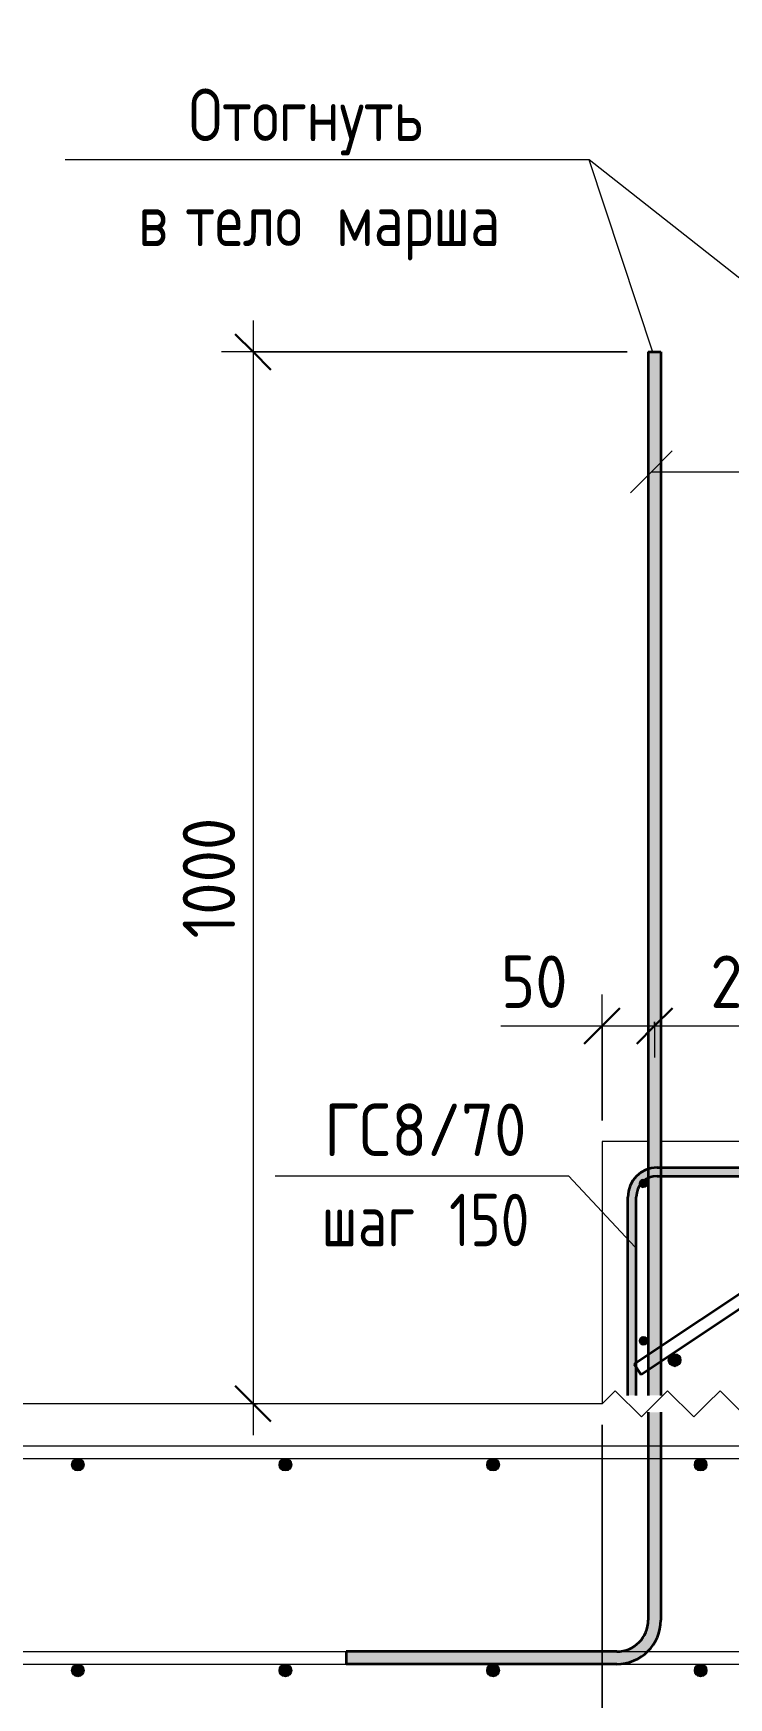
# Model space of a CAD drawing. Header units: millimetres. Extents: x -6516 to 17647, y -4389 to 6814.
# Drawn here: x -5233 to -4569, y -3300 to -1714 of the extents above; entities that cross this region are included whole.
import ezdxf

# ---------------------------------------------------------------- set-up
doc = ezdxf.new("R2010")
doc.units = ezdxf.units.MM
for name, color, linetype, lineweight in [('AA_Dim', 7, 'Continuous', 9), ('AA_Dim-20', 7, 'Continuous', 9), ('AA_Oformlenie', 7, 'Continuous', 9), ('AA_Vinoska', 7, 'Continuous', 9), ('AF_Perekritie', 7, 'Continuous', 60), ('AF_Perekritie_Опалубка', 253, 'Continuous', 20), ('KR_Armatura', 7, 'Continuous', 20), ('KR_Armatura_Tonkie', 7, 'Continuous', 20), ('KR_Fundament', 7, 'Continuous', 20)]:
    doc.layers.add(name, color=color, linetype=linetype, lineweight=lineweight)
doc.styles.add('GOST Common', font='GOST_Common.ttf', dxfattribs={"width": 0.85, "height": 50})
doc.styles.add('ISOCPEUR_1', font='isocpeur.TTF', dxfattribs={"width": 0.9, "height": 50})
doc.styles.add('ISOCPEUR_3', font='isocpeur.TTF', dxfattribs={"width": 0.8, "height": 50})
doc.dimstyles.new('00_Точн_3_знака__прозр_', dxfattribs={"dimscale": 304.8, "dimtxt": 50.137748, "dimasz": 0.111549, "dimexe": 0.098425, "dimexo": 0.065617, "dimgap": 0.006562, "dimtad": 1, "dimdec": 3, "dimrnd": 0.001, "dimdsep": 46, "dimtxsty": 'ISOCPEUR_1', "dimblk1": 'OBLIQUE', "dimblk2": 'OBLIQUE', "dimsah": 1, "dimcen": 0.09, "dimdle": 0.098425, "dimazin": 0, "dimtfac": 1, "dimtdec": 4, "dimtix": 1, "dimtmove": 1, "dimatfit": 3, "dimfxl": 1, "dimtvp": 1, "dimtolj": 1, "dimtzin": 0, "dimlwd": 18, "dimlwe": 18, "dimarcsym": 2})
doc.dimstyles.new('00_Точн_3_знака__прозр__1', dxfattribs={"dimscale": 304.8, "dimtxt": 50.137748, "dimasz": 0.111549, "dimexe": 0.098425, "dimexo": 0.065617, "dimgap": 0.006562, "dimtad": 1, "dimdec": 3, "dimrnd": 0.001, "dimdsep": 46, "dimtxsty": 'ISOCPEUR_1', "dimblk1": 'OBLIQUE', "dimblk2": 'OBLIQUE', "dimsah": 1, "dimcen": 0.09, "dimdle": 0.098425, "dimazin": 0, "dimtfac": 1, "dimtdec": 4, "dimtix": 1, "dimtmove": 0, "dimatfit": 3, "dimfxl": 1, "dimtvp": 1, "dimtolj": 1, "dimtzin": 0, "dimlwd": 18, "dimlwe": 18, "dimarcsym": 2})
doc.dimstyles.new('01_Точн_3_знака__непрозр__1', dxfattribs={"dimscale": 304.8, "dimtxt": 50.137748, "dimasz": 0.111549, "dimexe": 0.098425, "dimexo": 0.065617, "dimgap": 0.019685, "dimtad": 1, "dimdec": 3, "dimrnd": 0.001, "dimdsep": 46, "dimtxsty": 'ISOCPEUR_1', "dimblk1": 'OBLIQUE', "dimblk2": 'OBLIQUE', "dimsah": 1, "dimcen": 0.09, "dimdle": 0.098425, "dimazin": 0, "dimtfac": 1, "dimtdec": 4, "dimtix": 1, "dimtmove": 0, "dimatfit": 3, "dimfxl": 1, "dimtvp": 1, "dimtfill": 1, "dimtolj": 1, "dimtzin": 0, "dimlwd": 18, "dimlwe": 18, "dimarcsym": 2})
doc.dimstyles.new('05_Округл_5мм__прозр_', dxfattribs={"dimscale": 304.8, "dimtxt": 50.137748, "dimasz": 0.111549, "dimexe": 0.098425, "dimexo": 0.065617, "dimgap": 0.006562, "dimtad": 1, "dimdec": 0, "dimrnd": 5, "dimdsep": 46, "dimtxsty": 'ISOCPEUR_1', "dimblk1": 'OBLIQUE', "dimblk2": 'OBLIQUE', "dimsah": 1, "dimcen": 0.09, "dimdle": 0.098425, "dimazin": 0, "dimtfac": 1, "dimtdec": 4, "dimtix": 1, "dimtmove": 0, "dimatfit": 3, "dimfxl": 1, "dimtvp": 1, "dimtolj": 1, "dimtzin": 0, "dimlwd": 18, "dimlwe": 18, "dimarcsym": 2})

# ---------------------------------------------------------------- blocks, each defined once
blk = doc.blocks.new('Лестница - Лестница-3665978-КР_РЗ_Арм_1')
at = {"layer": 'AF_Perekritie', "lineweight": 20}
for p, q in [((-4690, -2770), (-4690, -3020)), ((-4646, -2770), (-4690, -2770)), ((-4446, -2770), (-4634, -2770))]:
    blk.add_line(p, q, dxfattribs=at)
blk = doc.blocks.new('Последовательность узлов - 3мм масшт20 маскировка-904226-КР_РЗ_Арм_1')
at = {"layer": 'AA_Oformlenie'}
for p, q in [((-4690, -3020), (-4677.5, -3007.5)), ((-4677.5, -3007.5), (-4652.5, -3032.5)), ((-4640, -3020), (-4627.5, -3007.5)), ((-4627.5, -3007.5), (-4602.5, -3032.5)), ((-4590, -3020), (-4577.5, -3007.5)), ((-4577.5, -3007.5), (-4552.5, -3032.5)), ((-4540, -3020), (-4527.5, -3007.5)), ((-4527.5, -3007.5), (-4502.5, -3032.5)), ((-4490, -3020), (-4477.5, -3007.5)), ((-4477.5, -3007.5), (-4452.5, -3032.5)), ((-4440, -3020), (-4427.5, -3007.5)), ((-4427.5, -3007.5), (-4402.5, -3032.5)), ((-4640, -3020), (-4652.5, -3032.5)), ((-4590, -3020), (-4602.5, -3032.5)), ((-4540, -3020), (-4552.5, -3032.5)), ((-4490, -3020), (-4502.5, -3032.5)), ((-4440, -3020), (-4452.5, -3032.5)), ((-4390, -3020), (-4402.5, -3032.5))]:
    blk.add_line(p, q, dxfattribs=at)
blk = doc.blocks.new('DIMBLOCK5-КР_РЗ_Арм_1')
at = {"layer": 'AA_Dim-20', "lineweight": 18}
for p, q in [((-5022.9, -1988), (-5022.9, -3050)), ((-4666, -2018), (-5052.9, -2018)), ((-5022.9, -2018), (-4666, -2018)), ((-5018.8, -3020), (-5052.9, -3020)), ((-5022.9, -3020), (-5018.8, -3020))]:
    blk.add_line(p, q, dxfattribs=at)
at = {"layer": 'AA_Dim-20', "lineweight": 30}
for p, q in [((-5022.9, -2018), (-5039.9, -2001)), ((-5022.9, -2018), (-5005.9, -2035)), ((-5022.9, -3020), (-5039.9, -3003)), ((-5022.9, -3020), (-5005.9, -3037))]:
    blk.add_line(p, q, dxfattribs=at)
at = {"layer": 'AA_Dim-20', "color": 0, "lineweight": 18, "insert": (-5090, -2576.7), "char_height": 50, "width": 138.494, "attachment_point": 1, "rotation": 90, "line_spacing_factor": 1.135194, "style": 'ISOCPEUR_1'}
blk.add_mtext('1000', dxfattribs=at)
blk = doc.blocks.new('_Oblique')
at = {"color": 0, "linetype": 'ByBlock', "lineweight": -2}
blk.add_line((-0.5, -0.5), (0.5, 0.5), dxfattribs=at)
blk = doc.blocks.new('042_М_Арматуры - Диам длина поз _ Шаг-2260295-КР_РЗ_Арм_1')
at = {"layer": 'AA_Vinoska'}
blk.add_line((-860.2, -1582.4), (-580.2, -1582.4), dxfattribs=at)
blk = doc.blocks.new('DIMBLOCK28-КР_РЗ_Арм_1')
at = {"layer": 'AA_Dim-20', "lineweight": 18}
for p, q in [((-4690, -2750), (-4690, -2630)), ((-4786.5, -2660), (-4704.1, -2660)), ((-4720, -2660), (-4640, -2660)), ((-4704.1, -2660), (-4665, -2660)), ((-4690, -2660), (-4690, -2750)), ((-4640, -2656), (-4640, -2690)), ((-4640, -2660), (-4640, -2656))]:
    blk.add_line(p, q, dxfattribs=at)
at = {"layer": 'AA_Dim-20', "lineweight": 30}
for p, q in [((-4690, -2660), (-4673, -2643)), ((-4640, -2660), (-4623, -2643)), ((-4690, -2660), (-4707, -2677)), ((-4640, -2660), (-4657, -2677))]:
    blk.add_line(p, q, dxfattribs=at)
at = {"layer": 'AA_Dim-20', "color": 0, "lineweight": 18, "insert": (-4786.5, -2592.9), "char_height": 50, "width": 74.923, "attachment_point": 1, "line_spacing_factor": 1.135194, "style": 'ISOCPEUR_1'}
blk.add_mtext('50', dxfattribs=at)
blk = doc.blocks.new('DIMBLOCK29-КР_РЗ_Арм_1')
at = {"layer": 'AA_Dim-20', "lineweight": 30}
for p, q in [((-4640, -2660), (-4623, -2643)), ((-4440, -2660), (-4423, -2643)), ((-4640, -2660), (-4657, -2677)), ((-4440, -2660), (-4457, -2677))]:
    blk.add_line(p, q, dxfattribs=at)
at = {"layer": 'AA_Dim-20', "lineweight": 18}
for p, q in [((-4640, -2656), (-4640, -2690)), ((-4640, -2660), (-4640, -2656)), ((-4640, -2660), (-4440, -2660)), ((-4440, -2656), (-4440, -2690)), ((-4440, -2660), (-4440, -2656))]:
    blk.add_line(p, q, dxfattribs=at)
at = {"layer": 'AA_Dim-20', "color": 0, "lineweight": 18, "insert": (-4586.8, -2592.9), "char_height": 50, "width": 112.384, "attachment_point": 1, "line_spacing_factor": 1.135194, "style": 'ISOCPEUR_1'}
blk.add_mtext('200', dxfattribs=at)
blk = doc.blocks.new('DIMBLOCK34-КР_РЗ_Арм_1')
at = {"layer": 'AA_Dim-20', "lineweight": 18}
for p, q in [((-4690, -3040), (-4690, -4022.4)), ((-4690, -3992.4), (-4690, -3040)), ((-6230, -3340), (-6230, -4022.4)), ((-6230, -3992.4), (-6230, -3340)), ((-6230, -3992.4), (-4690, -3992.4))]:
    blk.add_line(p, q, dxfattribs=at)
at = {"layer": 'AA_Dim-20', "lineweight": 30}
for p, q in [((-6230, -3992.4), (-6213, -3975.4)), ((-4690, -3992.4), (-4673, -3975.4)), ((-6230, -3992.4), (-6247, -4009.4)), ((-4690, -3992.4), (-4707, -4009.4))]:
    blk.add_line(p, q, dxfattribs=at)
at = {"layer": 'AA_Dim-20', "color": 0, "lineweight": 18, "insert": (-5519.6, -3921.3), "char_height": 50, "width": 143.034, "attachment_point": 1, "line_spacing_factor": 1.135194, "style": 'ISOCPEUR_1', "bg_fill": 3, "box_fill_scale": 1.25, "bg_fill_color": 256, "bg_fill_true_color": 13158600, "bg_fill_transparency": 0}
blk.add_mtext('1540', dxfattribs=at)
blk = doc.blocks.new('DIMBLOCK35-КР_РЗ_Арм_1')
at = {"layer": 'AA_Dim-20', "lineweight": 18}
for p, q in [((-4690, -3040), (-4690, -4022.4)), ((-4690, -3992.4), (-4690, -3040)), ((-4390, -3052.5), (-4390, -4022.4)), ((-4390, -3992.4), (-4390, -3052.5)), ((-4690, -3992.4), (-4390, -3992.4))]:
    blk.add_line(p, q, dxfattribs=at)
at = {"layer": 'AA_Dim-20', "lineweight": 30}
for p, q in [((-4690, -3992.4), (-4673, -3975.4)), ((-4390, -3992.4), (-4373, -3975.4)), ((-4690, -3992.4), (-4707, -4009.4)), ((-4390, -3992.4), (-4407, -4009.4))]:
    blk.add_line(p, q, dxfattribs=at)
at = {"layer": 'AA_Dim-20', "color": 0, "lineweight": 18, "insert": (-4586.8, -3921.3), "char_height": 50, "width": 112.384, "attachment_point": 1, "line_spacing_factor": 1.135194, "style": 'ISOCPEUR_1', "bg_fill": 3, "box_fill_scale": 1.25, "bg_fill_color": 256, "bg_fill_true_color": 13158600, "bg_fill_transparency": 0}
blk.add_mtext('300', dxfattribs=at)
blk = doc.blocks.new('010_Текст с выноской - Текст 2 строки-3751057-КР_РЗ_Арм_1')
at = {"layer": 'AA_Vinoska'}
blk.add_line((-1008.2, 386), (-508.2, 386), dxfattribs=at)

msp = doc.modelspace()

# ---------------------------------------------------------------- hatches: boundary and pattern name
at = {"layer": 'KR_Armatura'}
h = msp.add_hatch(color=256, dxfattribs=at)
edge = h.paths.add_edge_path()
edge.add_arc((-4650.4167, -2810), 4, 0, 360)
for points in [[(-4651.6527, -2813.8042), (-4647.1806, -2812.3511), (-4647.1806, -2807.6489), (-4651.6527, -2806.1958), (-4654.4167, -2810)], [(-4651.6527, -2963.8042), (-4647.1806, -2962.3511), (-4647.1806, -2957.6489), (-4651.6527, -2956.1958), (-4654.4167, -2960)], [(-4620.5144, -2984.3183), (-4615.5199, -2980.9933), (-4615.9023, -2975.0055), (-4621.279, -2972.3427), (-4626.2734, -2975.6677), (-4625.8911, -2981.6555)]]:
    msp.add_hatch(color=256, dxfattribs=at).paths.add_polyline_path(points)
h = msp.add_hatch(color=256, dxfattribs=at)
edge = h.paths.add_edge_path()
edge.add_arc((-4650.4167, -2960), 4, 0, 360)
h = msp.add_hatch(color=256, dxfattribs=at)
edge = h.paths.add_edge_path()
edge.add_arc((-4620.8967, -2978.3305), 6, 0, 360)
at = {"layer": 'KR_Armatura', "lineweight": 9}
h = msp.add_hatch(color=256, dxfattribs=at)
edge = h.paths.add_edge_path()
edge.add_arc((-5190, -3078), 6, 0, 360)
for points in [[(-5193, -3083.1962), (-5187, -3083.1962), (-5184, -3078), (-5187, -3072.8038), (-5193, -3072.8038), (-5196, -3078)], [(-4995, -3083.1962), (-4989, -3083.1962), (-4986, -3078), (-4989, -3072.8038), (-4995, -3072.8038), (-4998, -3078)], [(-4797, -3083.1962), (-4791, -3083.1962), (-4788, -3078), (-4791, -3072.8038), (-4797, -3072.8038), (-4800, -3078)], [(-4599, -3083.1962), (-4593, -3083.1962), (-4590, -3078), (-4593, -3072.8038), (-4599, -3072.8038), (-4602, -3078)], [(-5193, -3279.1962), (-5187, -3279.1962), (-5184, -3274), (-5187, -3268.8038), (-5193, -3268.8038), (-5196, -3274)], [(-4995, -3279.1962), (-4989, -3279.1962), (-4986, -3274), (-4989, -3268.8038), (-4995, -3268.8038), (-4998, -3274)], [(-4797, -3279.1962), (-4791, -3279.1962), (-4788, -3274), (-4791, -3268.8038), (-4797, -3268.8038), (-4800, -3274)], [(-4599, -3279.1962), (-4593, -3279.1962), (-4590, -3274), (-4593, -3268.8038), (-4599, -3268.8038), (-4602, -3274)]]:
    msp.add_hatch(color=256, dxfattribs=at).paths.add_polyline_path(points)
h = msp.add_hatch(color=256, dxfattribs=at)
edge = h.paths.add_edge_path()
edge.add_arc((-4992, -3078), 6, 0, 360)
h = msp.add_hatch(color=256, dxfattribs=at)
edge = h.paths.add_edge_path()
edge.add_arc((-4794, -3078), 6, 0, 360)
h = msp.add_hatch(color=256, dxfattribs=at)
edge = h.paths.add_edge_path()
edge.add_arc((-4596, -3078), 6, 0, 360)
h = msp.add_hatch(color=256, dxfattribs=at)
edge = h.paths.add_edge_path()
edge.add_arc((-5190, -3274), 6, 0, 360)
h = msp.add_hatch(color=256, dxfattribs=at)
edge = h.paths.add_edge_path()
edge.add_arc((-4992, -3274), 6, 0, 360)
h = msp.add_hatch(color=256, dxfattribs=at)
edge = h.paths.add_edge_path()
edge.add_arc((-4794, -3274), 6, 0, 360)
h = msp.add_hatch(color=256, dxfattribs=at)
edge = h.paths.add_edge_path()
edge.add_arc((-4596, -3274), 6, 0, 360)
at = {"layer": 'KR_Armatura_Tonkie'}
h = msp.add_hatch(color=256, dxfattribs=at)
h.paths.add_polyline_path([(-4634, -3226), (-4634, -3028), (-4646, -3028), (-4646, -3226)])
h.paths.add_polyline_path([(-4640, -3012), (-4634, -3012), (-4634, -2018), (-4646, -2018), (-4646, -3012)])
for color, points in [(250, [(-4665.4167, -2823), (-4657.4167, -2823), (-4656.7352, -2817.8236), (-4654.7372, -2813), (-4651.5588, -2808.8579), (-4647.4167, -2805.6795), (-4642.593, -2803.6815), (-4637.4167, -2803), (-4637.4167, -2795), (-4644.6636, -2795.9541), (-4651.4167, -2798.7513), (-4657.2157, -2803.201), (-4661.6654, -2809), (-4664.4626, -2815.7531)]), (250, [(-4165.4167, -2803), (-4165.4167, -2795), (-4637.4167, -2795), (-4637.4167, -2803), (-4402.6242, -2803)]), (256, [(-4657.4167, -3012), (-4657.4167, -2823), (-4665.4167, -2823), (-4665.4167, -3012)]), (250, [(-4676, -3268), (-4665.1296, -3266.5689), (-4655, -3262.3731), (-4646.3015, -3255.6985), (-4639.6269, -3247), (-4635.4311, -3236.8704), (-4634, -3226), (-4646, -3226), (-4647.0222, -3233.7646), (-4650.0192, -3241), (-4654.7868, -3247.2132), (-4661, -3251.9808), (-4668.2354, -3254.9778), (-4676, -3256)]), (250, [(-4934, -3268), (-4676, -3268), (-4676, -3256), (-4934, -3256)])]:
    msp.add_hatch(color=color, dxfattribs=at).paths.add_polyline_path(points)

# ---------------------------------------------------------------- linework, layer by layer
at = {"layer": 'AA_Vinoska'}
for p, q in [((-4450.7354, -2033.369), (-4702.2347, -1834.7918)), ((-4641.2464, -2019.1176), (-4702.2347, -1834.7918)), ((-4643.0342, -2132.1501), (-4623.0342, -2112.1501)), ((-4643.0342, -2132.1501), (-4663.0342, -2152.1501)), ((-4643.0342, -2132.1501), (-4395.4065, -2132.1501)), ((-4658.4025, -2870.8585), (-4721.9208, -2802.9472))]:
    msp.add_line(p, q, dxfattribs=at)
at = {"layer": 'KR_Armatura'}
for p, q in [((-4651.6527, -2806.1958), (-4654.4167, -2810)), ((-4647.1806, -2807.6489), (-4651.6527, -2806.1958)), ((-4654.4167, -2810), (-4651.6527, -2813.8042)), ((-4651.6527, -2813.8042), (-4647.1806, -2812.3511)), ((-4647.1806, -2812.3511), (-4647.1806, -2807.6489)), ((-4651.6527, -2956.1958), (-4654.4167, -2960)), ((-4654.4167, -2960), (-4651.6527, -2963.8042)), ((-4647.1806, -2957.6489), (-4651.6527, -2956.1958)), ((-4651.6527, -2963.8042), (-4647.1806, -2962.3511)), ((-4647.1806, -2962.3511), (-4647.1806, -2957.6489)), ((-4621.279, -2972.3427), (-4626.2734, -2975.6677)), ((-4626.2734, -2975.6677), (-4625.8911, -2981.6555)), ((-4615.9023, -2975.0055), (-4621.279, -2972.3427)), ((-4615.5199, -2980.9933), (-4615.9023, -2975.0055)), ((-4625.8911, -2981.6555), (-4620.5144, -2984.3183)), ((-4620.5144, -2984.3183), (-4615.5199, -2980.9933))]:
    msp.add_line(p, q, dxfattribs=at)
at = {"layer": 'KR_Armatura', "lineweight": 9}
for p, q in [((-5193, -3072.8038), (-5196, -3078)), ((-5187, -3072.8038), (-5193, -3072.8038)), ((-5184, -3078), (-5187, -3072.8038)), ((-4995, -3072.8038), (-4998, -3078)), ((-4989, -3072.8038), (-4995, -3072.8038)), ((-4986, -3078), (-4989, -3072.8038)), ((-4797, -3072.8038), (-4800, -3078)), ((-4791, -3072.8038), (-4797, -3072.8038)), ((-4788, -3078), (-4791, -3072.8038)), ((-4599, -3072.8038), (-4602, -3078)), ((-4593, -3072.8038), (-4599, -3072.8038)), ((-4590, -3078), (-4593, -3072.8038)), ((-5196, -3078), (-5193, -3083.1962)), ((-5193, -3083.1962), (-5187, -3083.1962)), ((-5187, -3083.1962), (-5184, -3078)), ((-4998, -3078), (-4995, -3083.1962)), ((-4995, -3083.1962), (-4989, -3083.1962)), ((-4989, -3083.1962), (-4986, -3078)), ((-4800, -3078), (-4797, -3083.1962)), ((-4797, -3083.1962), (-4791, -3083.1962)), ((-4791, -3083.1962), (-4788, -3078)), ((-4602, -3078), (-4599, -3083.1962)), ((-4599, -3083.1962), (-4593, -3083.1962)), ((-4593, -3083.1962), (-4590, -3078)), ((-5193, -3268.8038), (-5196, -3274)), ((-5196, -3274), (-5193, -3279.1962)), ((-5187, -3268.8038), (-5193, -3268.8038)), ((-5193, -3279.1962), (-5187, -3279.1962)), ((-5184, -3274), (-5187, -3268.8038)), ((-5187, -3279.1962), (-5184, -3274)), ((-4995, -3268.8038), (-4998, -3274)), ((-4998, -3274), (-4995, -3279.1962)), ((-4989, -3268.8038), (-4995, -3268.8038)), ((-4995, -3279.1962), (-4989, -3279.1962)), ((-4986, -3274), (-4989, -3268.8038)), ((-4989, -3279.1962), (-4986, -3274)), ((-4797, -3268.8038), (-4800, -3274)), ((-4800, -3274), (-4797, -3279.1962)), ((-4791, -3268.8038), (-4797, -3268.8038)), ((-4797, -3279.1962), (-4791, -3279.1962)), ((-4788, -3274), (-4791, -3268.8038)), ((-4791, -3279.1962), (-4788, -3274)), ((-4599, -3268.8038), (-4602, -3274)), ((-4602, -3274), (-4599, -3279.1962)), ((-4593, -3268.8038), (-4599, -3268.8038)), ((-4599, -3279.1962), (-4593, -3279.1962)), ((-4590, -3274), (-4593, -3268.8038)), ((-4593, -3279.1962), (-4590, -3274))]:
    msp.add_line(p, q, dxfattribs=at)
at = {"layer": 'KR_Armatura'}
for centre, radius in [((-4650.4167, -2810), 4), ((-4650.4167, -2960), 4), ((-4620.8967, -2978.3305), 6)]:
    msp.add_circle(centre, radius, dxfattribs=at)
at = {"layer": 'KR_Armatura', "lineweight": 9}
for centre in [(-5190, -3078), (-4992, -3078), (-4794, -3078), (-4596, -3078), (-5190, -3274), (-4992, -3274), (-4794, -3274), (-4596, -3274)]:
    msp.add_circle(centre, 6, dxfattribs=at)
at = {"layer": 'KR_Armatura_Tonkie', "lineweight": 35}
for p, q in [((-222.6439, -28.6047), (-4659.3645, -2982.3161)), ((-215.9939, -38.5936), (-4652.7144, -2992.3049)), ((-4646, -2018), (-4646, -3012)), ((-4646, -2018), (-4634, -2018)), ((-4634, -2018), (-4634, -3012)), ((-4637.4167, -2795), (-4165.4167, -2795)), ((-4637.4167, -2803), (-4165.4167, -2803)), ((-4665.4167, -3012), (-4665.4167, -2823)), ((-4657.4167, -3012), (-4657.4167, -2823)), ((-4659.3645, -2982.3161), (-4652.7144, -2992.3049)), ((-4646, -3028), (-4646, -3226)), ((-4634, -3028), (-4634, -3226)), ((-4676, -3256), (-4934, -3256)), ((-4934, -3256), (-4934, -3268)), ((-4676, -3268), (-4934, -3268))]:
    msp.add_line(p, q, dxfattribs=at)
at = {"layer": 'KR_Armatura_Tonkie'}
for p, q in [((-6210, -3060), (-210, -3060)), ((-6210, -3072), (-210, -3072)), ((-6210, -3256), (-210, -3256)), ((-6210, -3268), (-210, -3268))]:
    msp.add_line(p, q, dxfattribs=at)
at = {"layer": 'KR_Armatura_Tonkie', "lineweight": 35}
for centre, radius, start, end in [((-4637.4167, -2823), 28, 90, 180), ((-4637.4167, -2823), 20, 90, 180), ((-4676, -3226), 30, 270, 360), ((-4676, -3226), 42, 270, 360)]:
    msp.add_arc(centre, radius, start, end, dxfattribs=at)
at = {"layer": 'KR_Fundament'}
msp.add_line((-4690, -3020), (-6230, -3020), dxfattribs=at)

# ---------------------------------------------------------------- block references
at = {"layer": 'AA_Oformlenie'}
msp.add_blockref('Последовательность узлов - 3мм масшт20 маскировка-904226-КР_РЗ_Арм_1', (0, 0), dxfattribs=at)
at = {"layer": 'AA_Vinoska'}
for name, p in [('010_Текст с выноской - Текст 2 строки-3751057-КР_РЗ_Арм_1', (-4194, -2220.7682)), ('042_М_Арматуры - Диам длина поз _ Шаг-2260295-КР_РЗ_Арм_1', (-4141.6923, -1220.5822))]:
    msp.add_blockref(name, p, dxfattribs=at)
at = {"layer": 'AF_Perekritie_Опалубка'}
msp.add_blockref('Лестница - Лестница-3665978-КР_РЗ_Арм_1', (0, 0), dxfattribs=at)

# ---------------------------------------------------------------- texts
at = {"layer": 'AA_Vinoska', "char_height": 50, "attachment_point": 1}
for s, insert, width, style in [('Отогнуть', (-5084.149, -1767.1458), 317.548419, 'GOST Common'), ('\\fGOST Common|b0|i0|c204|p34|;\\W.85; ', (-5102.1531, -1867.1458), 17.717294, 'GOST Common'), ('\\fGOST Common|b0|i0|c204|p34|;\\W.85; ', (-4958.2197, -1867.1458), 17.717294, 'GOST Common'), ('\\fGOST Common|b0|i0|c204|p34|;\\W.85;в', (-5132.514, -1867.1458), 36.797456, 'GOST Common'), ('тело', (-5087.5348, -1867.1458), 156.729906, 'GOST Common'), ('марша', (-4943.6015, -1867.1458), 205.793181, 'GOST Common'), ('ГС', (-4955.148, -2733.9423), 77.924025, 'ISOCPEUR_1'), ('8/70', (-4890.8543, -2733.9423), 155.84805, 'ISOCPEUR_1'), (' 150', (-4861.3397, -2819.9233), 123.1392, 'ISOCPEUR_3'), ('шаг', (-4957.648, -2819.9233), 116.7257, 'ISOCPEUR_3')]:
    msp.add_mtext(s, dxfattribs=dict(at, insert=insert, width=width, style=style))

# ---------------------------------------------------------------- dimensions: what is measured, and where the dimension line sits
at = {"layer": 'AA_Dim', "lineweight": 18}
dim = msp.add_linear_dim(base=(-5022.8906, -3020), p1=(-4646, -2018), p2=(-4998.8489, -3020), angle=90, dimstyle='05_Округл_5мм__прозр_', override={"dimpost": '<>', "dimfxl": 1062.311802}, dxfattribs=at)
dim.commit()
dim.dimension.update_dxf_attribs({"geometry": 'DIMBLOCK5-КР_РЗ_Арм_1', "text_midpoint": (-5049.8906, -2519)})
dim = msp.add_linear_dim(base=(-4640, -2659.9973), p1=(-4690, -2770), p2=(-4640, -2635.9557), dimstyle='00_Точн_3_знака__прозр_', override={"dimpost": '<>', "dimfxl": 143.065995}, dxfattribs=at)
dim.commit()
dim.dimension.update_dxf_attribs({"geometry": 'DIMBLOCK28-КР_РЗ_Арм_1', "text_midpoint": (-4749.065, -2626.1947), "dimtype": 160})
dim = msp.add_linear_dim(base=(-4440, -2659.9973), p1=(-4640, -2635.9557), p2=(-4440, -2635.9557), dimstyle='00_Точн_3_знака__прозр__1', override={"dimpost": '<>', "dimfxl": 200}, dxfattribs=at)
dim.commit()
dim.dimension.update_dxf_attribs({"geometry": 'DIMBLOCK29-КР_РЗ_Арм_1', "text_midpoint": (-4540, -2632.9973)})

# ---------------------------------------------------------------- next in the draw order: dimensions: what is measured, and where the dimension line sits
dim = msp.add_linear_dim(base=(-4690, -3992.4119), p1=(-6230, -3320), p2=(-4690, -3020), dimstyle='01_Точн_3_знака__непрозр__1', override={"dimpost": '<>', "dimfxl": 1568.948693}, dxfattribs=at)
dim.commit()
dim.dimension.update_dxf_attribs({"geometry": 'DIMBLOCK34-КР_РЗ_Арм_1', "text_midpoint": (-5460, -3961.4119)})

# ---------------------------------------------------------------- next in the draw order: dimensions: what is measured, and where the dimension line sits
dim = msp.add_linear_dim(base=(-4390, -3992.4119), p1=(-4690, -3020), p2=(-4390, -3032.5), dimstyle='01_Точн_3_знака__непрозр__1', override={"dimpost": '<>', "dimfxl": 300.260304}, dxfattribs=at)
dim.commit()
dim.dimension.update_dxf_attribs({"geometry": 'DIMBLOCK35-КР_РЗ_Арм_1', "text_midpoint": (-4540, -3961.4119)})

doc.saveas('drawing.dxf')
